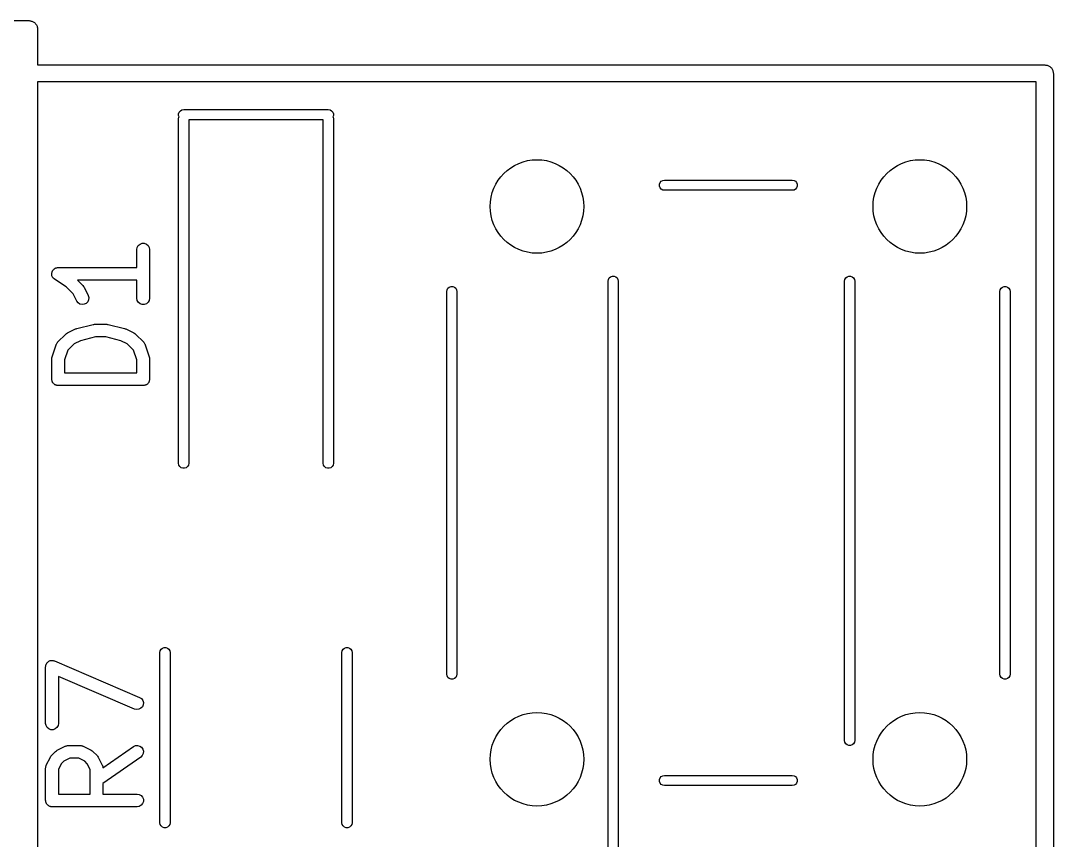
# Model space of a CAD drawing. Extents: x 10 to 287, y -200 to -10.
# Drawn here: x 107.09 to 119.23, y -46.75 to -37.11 of the extents above; entities that cross this region are included whole.
import ezdxf

# ---------------------------------------------------------------- set-up
doc = ezdxf.new("R2010")
doc.units = 0
doc.header["$MEASUREMENT"] = 0
doc.layers.add('BLACK', color=7, linetype='CONTINUOUS')

msp = doc.modelspace()

# ---------------------------------------------------------------- linework, layer by layer
at = {"layer": 'Black'}
for p, q in [((86.233, -37.111), (107.188, -37.111)), ((107.188, -37.111), (107.197, -37.1125)), ((107.197, -37.1125), (107.205, -37.1125)), ((107.205, -37.1125), (107.214, -37.1155)), ((107.214, -37.1155), (107.222, -37.117)), ((107.222, -37.117), (107.23, -37.1214)), ((107.23, -37.1214), (107.238, -37.1244)), ((107.238, -37.1244), (107.245, -37.13)), ((107.245, -37.13), (107.252, -37.1344)), ((107.252, -37.1344), (107.258, -37.1411)), ((107.258, -37.1411), (107.265, -37.1467)), ((107.265, -37.1467), (107.269, -37.1543)), ((107.269, -37.1543), (107.275, -37.161)), ((107.275, -37.161), (107.278, -37.1692)), ((107.278, -37.1692), (107.282, -37.1768)), ((107.282, -37.1768), (107.283, -37.1854)), ((107.283, -37.1854), (107.286, -37.1936)), ((107.286, -37.1936), (107.286, -37.2024)), ((107.286, -37.2024), (107.288, -37.211)), ((107.288, -37.211), (107.288, -37.6317)), ((107.288, -37.6317), (119.126, -37.6317)), ((119.126, -37.6317), (119.135, -37.6332)), ((119.135, -37.6332), (119.143, -37.6332)), ((119.143, -37.6332), (119.152, -37.6362)), ((119.152, -37.6362), (119.16, -37.6377)), ((119.16, -37.6377), (119.168, -37.6421)), ((119.168, -37.6421), (119.176, -37.6451)), ((119.176, -37.6451), (119.183, -37.6507)), ((119.183, -37.6507), (119.19, -37.6551)), ((119.19, -37.6551), (119.196, -37.6618)), ((119.196, -37.6618), (119.203, -37.6674)), ((119.203, -37.6674), (119.207, -37.675)), ((119.207, -37.675), (119.213, -37.6817)), ((119.213, -37.6817), (119.216, -37.6899)), ((119.216, -37.6899), (119.22, -37.6975)), ((119.22, -37.6975), (119.221, -37.7061)), ((119.221, -37.7061), (119.224, -37.7143)), ((119.224, -37.7143), (119.224, -37.7231)), ((119.224, -37.7231), (119.226, -37.7317)), ((119.226, -37.7317), (119.226, -51.8922)), ((107.288, -37.8317), (107.288, -51.7922)), ((119.026, -37.8317), (107.288, -37.8317)), ((119.026, -51.7922), (119.026, -37.8317)), ((108.946, -38.2058), (108.953, -38.1862)), ((108.946, -38.2266), (108.946, -38.2058)), ((108.951, -38.2412), (108.946, -38.2266)), ((108.953, -38.1862), (108.966, -38.1702)), ((108.966, -38.1702), (108.984, -38.1598)), ((108.984, -38.1598), (109.005, -38.1562)), ((109.005, -38.1562), (110.705, -38.1562)), ((110.705, -38.1562), (110.726, -38.1598)), ((110.726, -38.1598), (110.744, -38.1702)), ((110.744, -38.1702), (110.757, -38.1862)), ((110.757, -38.1862), (110.764, -38.2058)), ((110.764, -38.2266), (110.759, -38.2412)), ((110.764, -38.2058), (110.764, -38.2266)), ((108.945, -38.2662), (108.949, -38.2457)), ((108.945, -42.3162), (108.945, -38.2662)), ((108.949, -38.2457), (108.951, -38.2412)), ((110.645, -38.2762), (109.065, -38.2762)), ((109.065, -38.2762), (109.065, -42.3162)), ((110.645, -42.3162), (110.645, -38.2762)), ((110.759, -38.2412), (110.761, -38.2457)), ((110.761, -38.2457), (110.765, -38.2662)), ((110.765, -38.2662), (110.765, -42.3162)), ((114.598, -39.0358), (114.605, -39.0162)), ((114.598, -39.0566), (114.598, -39.0358)), ((114.605, -39.0762), (114.598, -39.0566)), ((114.605, -39.0162), (114.618, -39.0002)), ((114.618, -39.0922), (114.605, -39.0762)), ((114.618, -39.0002), (114.636, -38.9898)), ((114.636, -38.9898), (114.657, -38.9862)), ((114.657, -38.9862), (116.157, -38.9862)), ((116.157, -38.9862), (116.178, -38.9898)), ((116.178, -38.9898), (116.196, -39.0002)), ((116.196, -39.0002), (116.209, -39.0162)), ((116.209, -39.0762), (116.196, -39.0922)), ((116.209, -39.0162), (116.216, -39.0358)), ((116.216, -39.0566), (116.209, -39.0762)), ((116.216, -39.0358), (116.216, -39.0566)), ((114.636, -39.1026), (114.618, -39.0922)), ((114.657, -39.1062), (114.636, -39.1026)), ((116.157, -39.1062), (114.657, -39.1062)), ((116.178, -39.1026), (116.157, -39.1062)), ((116.196, -39.0922), (116.178, -39.1026)), ((108.454, -39.8035), (108.459, -39.7778)), ((108.454, -40.0142), (108.454, -39.8035)), ((108.459, -39.7778), (108.472, -39.7553)), ((108.472, -39.7553), (108.492, -39.7385)), ((108.492, -39.7385), (108.516, -39.7296)), ((108.516, -39.7296), (108.542, -39.7296)), ((108.542, -39.7296), (108.567, -39.7385)), ((108.567, -39.7385), (108.587, -39.7553)), ((108.587, -39.7553), (108.6, -39.7778)), ((108.6, -39.7778), (108.604, -39.8035)), ((108.604, -39.8035), (108.604, -40.3749)), ((107.463, -40.0556), (107.464, -40.0517)), ((107.464, -40.0517), (107.47, -40.0448)), ((107.47, -40.0448), (107.475, -40.0374)), ((107.475, -40.0374), (107.479, -40.0349)), ((107.479, -40.0349), (107.481, -40.0317)), ((107.481, -40.0317), (107.489, -40.0273)), ((107.489, -40.0273), (107.496, -40.022)), ((107.496, -40.022), (107.5, -40.0208)), ((107.5, -40.0208), (107.504, -40.0187)), ((107.504, -40.0187), (107.513, -40.0172)), ((107.513, -40.0172), (107.521, -40.0147)), ((107.521, -40.0147), (107.525, -40.0149)), ((107.525, -40.0149), (107.529, -40.0142)), ((107.529, -40.0142), (108.454, -40.0142)), ((107.455, -40.0844), (107.456, -40.0803)), ((107.456, -40.0933), (107.455, -40.0844)), ((107.456, -40.0762), (107.459, -40.0678)), ((107.456, -40.0803), (107.456, -40.0762)), ((107.456, -40.1022), (107.456, -40.0933)), ((107.457, -40.1061), (107.456, -40.1022)), ((107.457, -40.1103), (107.457, -40.1061)), ((107.461, -40.1183), (107.457, -40.1103)), ((107.459, -40.0678), (107.461, -40.0591)), ((107.461, -40.0591), (107.463, -40.0556)), ((107.464, -40.1267), (107.461, -40.1183)), ((107.467, -40.1299), (107.464, -40.1267)), ((107.469, -40.1336), (107.467, -40.1299)), ((107.475, -40.1398), (107.469, -40.1336)), ((107.481, -40.1467), (107.475, -40.1398)), ((107.485, -40.1487), (107.481, -40.1467)), ((107.488, -40.1516), (107.485, -40.1487)), ((107.624, -40.2427), (107.488, -40.1516)), ((108.454, -40.1642), (107.758, -40.1642)), ((107.758, -40.1642), (107.821, -40.2266)), ((108.454, -40.3749), (108.454, -40.1642)), ((113.993, -40.1752), (113.997, -40.1547)), ((113.997, -40.1547), (114.007, -40.1366)), ((114.007, -40.1366), (114.023, -40.1232)), ((114.023, -40.1232), (114.043, -40.1161)), ((114.043, -40.1161), (114.063, -40.1161)), ((114.063, -40.1161), (114.083, -40.1232)), ((114.083, -40.1232), (114.099, -40.1366)), ((114.099, -40.1366), (114.109, -40.1547)), ((114.109, -40.1547), (114.113, -40.1752)), ((116.773, -40.1752), (116.777, -40.1547)), ((116.777, -40.1547), (116.787, -40.1366)), ((116.787, -40.1366), (116.803, -40.1232)), ((116.803, -40.1232), (116.823, -40.1161)), ((116.823, -40.1161), (116.843, -40.1161)), ((116.843, -40.1161), (116.863, -40.1232)), ((116.863, -40.1232), (116.879, -40.1366)), ((116.879, -40.1366), (116.889, -40.1547)), ((116.889, -40.1547), (116.893, -40.1752)), ((107.706, -40.3241), (107.624, -40.2427)), ((107.821, -40.2266), (107.827, -40.2365)), ((107.827, -40.2365), (107.835, -40.2461)), ((107.835, -40.2461), (107.882, -40.3414)), ((112.097, -40.2962), (112.101, -40.2757)), ((112.101, -40.2757), (112.111, -40.2576)), ((112.111, -40.2576), (112.127, -40.2442)), ((112.127, -40.2442), (112.147, -40.2371)), ((112.147, -40.2371), (112.167, -40.2371)), ((112.167, -40.2371), (112.187, -40.2442)), ((112.187, -40.2442), (112.203, -40.2576)), ((112.203, -40.2576), (112.213, -40.2757)), ((112.213, -40.2757), (112.217, -40.2962)), ((113.993, -47.4852), (113.993, -40.1752)), ((114.113, -40.1752), (114.113, -47.4852)), ((116.773, -45.5752), (116.773, -40.1752)), ((116.893, -40.1752), (116.893, -45.5752)), ((118.597, -40.2962), (118.601, -40.2757)), ((118.601, -40.2757), (118.611, -40.2576)), ((118.611, -40.2576), (118.627, -40.2442)), ((118.627, -40.2442), (118.647, -40.2371)), ((118.647, -40.2371), (118.667, -40.2371)), ((118.667, -40.2371), (118.687, -40.2442)), ((118.687, -40.2442), (118.703, -40.2576)), ((118.703, -40.2576), (118.713, -40.2757)), ((118.713, -40.2757), (118.717, -40.2962)), ((107.748, -40.4085), (107.706, -40.3241)), ((107.764, -40.4294), (107.748, -40.4085)), ((107.878, -40.4162), (107.86, -40.4352)), ((107.888, -40.3923), (107.878, -40.4162)), ((107.882, -40.3414), (107.89, -40.3663)), ((107.89, -40.3663), (107.888, -40.3923)), ((108.459, -40.4006), (108.454, -40.3749)), ((108.472, -40.4231), (108.459, -40.4006)), ((108.6, -40.4006), (108.587, -40.4231)), ((108.604, -40.3749), (108.6, -40.4006)), ((112.097, -44.7962), (112.097, -40.2962)), ((112.217, -40.2962), (112.217, -44.7962)), ((118.597, -44.7962), (118.597, -40.2962)), ((118.717, -40.2962), (118.717, -44.7962)), ((107.785, -40.4437), (107.764, -40.4294)), ((107.811, -40.4498), (107.785, -40.4437)), ((107.836, -40.4468), (107.811, -40.4498)), ((107.86, -40.4352), (107.836, -40.4468)), ((108.492, -40.4399), (108.472, -40.4231)), ((108.516, -40.4488), (108.492, -40.4399)), ((108.542, -40.4488), (108.516, -40.4488)), ((108.567, -40.4399), (108.542, -40.4488)), ((108.587, -40.4231), (108.567, -40.4399)), ((107.639, -40.784), (107.734, -40.7364)), ((107.734, -40.7364), (107.742, -40.7341)), ((107.742, -40.7341), (107.749, -40.7307)), ((107.749, -40.7307), (107.94, -40.6831)), ((107.94, -40.6831), (107.949, -40.6825)), ((107.949, -40.6825), (107.958, -40.6809)), ((107.958, -40.6809), (108.101, -40.6809)), ((108.101, -40.6809), (108.11, -40.6825)), ((108.11, -40.6825), (108.119, -40.6831)), ((108.119, -40.6831), (108.309, -40.7307)), ((108.309, -40.7307), (108.317, -40.7341)), ((108.317, -40.7341), (108.325, -40.7364)), ((108.325, -40.7364), (108.42, -40.784)), ((107.514, -40.9074), (107.518, -40.8997)), ((107.518, -40.8997), (107.521, -40.8969)), ((107.521, -40.8969), (107.524, -40.8933)), ((107.524, -40.8933), (107.619, -40.7981)), ((107.619, -40.7981), (107.629, -40.7912)), ((107.629, -40.7912), (107.639, -40.784)), ((107.794, -40.8742), (107.717, -40.9127)), ((107.967, -40.8309), (107.794, -40.8742)), ((108.092, -40.8309), (107.967, -40.8309)), ((108.265, -40.8742), (108.092, -40.8309)), ((108.342, -40.9127), (108.265, -40.8742)), ((108.42, -40.784), (108.43, -40.7912)), ((108.43, -40.7912), (108.44, -40.7981)), ((108.44, -40.7981), (108.535, -40.8933)), ((108.535, -40.8933), (108.537, -40.8969)), ((108.537, -40.8969), (108.541, -40.8997)), ((108.541, -40.8997), (108.545, -40.9074)), ((107.458, -41.0655), (107.506, -40.9226)), ((107.506, -40.9226), (107.508, -40.9188)), ((107.508, -40.9188), (107.509, -40.9146)), ((107.509, -40.9146), (107.514, -40.9074)), ((107.643, -40.9869), (107.604, -41.1014)), ((107.717, -40.9127), (107.643, -40.9869)), ((108.416, -40.9869), (108.342, -40.9127)), ((108.454, -41.1014), (108.416, -40.9869)), ((108.545, -40.9074), (108.55, -40.9146)), ((108.55, -40.9146), (108.551, -40.9188)), ((108.551, -40.9188), (108.553, -40.9226)), ((108.553, -40.9226), (108.601, -41.0655)), ((107.454, -41.0892), (107.456, -41.0774)), ((107.454, -41.3273), (107.454, -41.0892)), ((107.456, -41.0774), (107.458, -41.0655)), ((107.604, -41.1014), (107.604, -41.2523)), ((108.454, -41.2523), (108.454, -41.1014)), ((108.601, -41.0655), (108.602, -41.0774)), ((108.602, -41.0774), (108.604, -41.0892)), ((108.604, -41.0892), (108.604, -41.3273)), ((107.604, -41.2523), (108.454, -41.2523)), ((107.456, -41.3338), (107.454, -41.3273)), ((107.456, -41.3403), (107.456, -41.3338)), ((107.458, -41.3465), (107.456, -41.3403)), ((107.459, -41.3529), (107.458, -41.3465)), ((107.462, -41.3586), (107.459, -41.3529)), ((107.464, -41.3648), (107.462, -41.3586)), ((107.469, -41.3698), (107.464, -41.3648)), ((107.472, -41.3755), (107.469, -41.3698)), ((107.477, -41.3797), (107.472, -41.3755)), ((107.481, -41.3847), (107.477, -41.3797)), ((107.487, -41.388), (107.481, -41.3847)), ((108.578, -41.3847), (108.572, -41.388)), ((108.582, -41.3797), (108.578, -41.3847)), ((108.587, -41.3755), (108.582, -41.3797)), ((108.59, -41.3698), (108.587, -41.3755)), ((108.594, -41.3648), (108.59, -41.3698)), ((108.597, -41.3586), (108.594, -41.3648)), ((108.6, -41.3529), (108.597, -41.3586)), ((108.601, -41.3465), (108.6, -41.3529)), ((108.603, -41.3403), (108.601, -41.3465)), ((108.604, -41.3273), (108.603, -41.3338)), ((108.603, -41.3338), (108.603, -41.3403)), ((107.492, -41.3922), (107.487, -41.388)), ((107.498, -41.3945), (107.492, -41.3922)), ((107.504, -41.3978), (107.498, -41.3945)), ((107.51, -41.3989), (107.504, -41.3978)), ((107.516, -41.4012), (107.51, -41.3989)), ((107.523, -41.4012), (107.516, -41.4012)), ((107.529, -41.4023), (107.523, -41.4012)), ((108.529, -41.4023), (107.529, -41.4023)), ((108.536, -41.4012), (108.529, -41.4023)), ((108.542, -41.4012), (108.536, -41.4012)), ((108.549, -41.3989), (108.542, -41.4012)), ((108.555, -41.3978), (108.549, -41.3989)), ((108.561, -41.3945), (108.555, -41.3978)), ((108.567, -41.3922), (108.561, -41.3945)), ((108.572, -41.388), (108.567, -41.3922)), ((108.949, -42.3367), (108.945, -42.3162)), ((108.959, -42.3548), (108.949, -42.3367)), ((108.975, -42.3682), (108.959, -42.3548)), ((109.051, -42.3548), (109.035, -42.3682)), ((109.061, -42.3367), (109.051, -42.3548)), ((109.065, -42.3162), (109.061, -42.3367)), ((110.649, -42.3367), (110.645, -42.3162)), ((110.659, -42.3548), (110.649, -42.3367)), ((110.675, -42.3682), (110.659, -42.3548)), ((110.751, -42.3548), (110.735, -42.3682)), ((110.761, -42.3367), (110.751, -42.3548)), ((110.765, -42.3162), (110.761, -42.3367)), ((108.995, -42.3753), (108.975, -42.3682)), ((109.015, -42.3753), (108.995, -42.3753)), ((109.035, -42.3682), (109.015, -42.3753)), ((110.695, -42.3753), (110.675, -42.3682)), ((110.715, -42.3753), (110.695, -42.3753)), ((110.735, -42.3682), (110.715, -42.3753)), ((108.725, -44.5422), (108.729, -44.5217)), ((108.725, -46.5422), (108.725, -44.5422)), ((108.729, -44.5217), (108.739, -44.5036)), ((108.739, -44.5036), (108.755, -44.4902)), ((108.755, -44.4902), (108.775, -44.4831)), ((108.775, -44.4831), (108.795, -44.4831)), ((108.795, -44.4831), (108.815, -44.4902)), ((108.815, -44.4902), (108.831, -44.5036)), ((108.831, -44.5036), (108.841, -44.5217)), ((108.841, -44.5217), (108.845, -44.5422)), ((108.845, -44.5422), (108.845, -46.5422)), ((110.865, -44.5422), (110.869, -44.5217)), ((110.865, -46.5422), (110.865, -44.5422)), ((110.869, -44.5217), (110.879, -44.5036)), ((110.879, -44.5036), (110.895, -44.4902)), ((110.895, -44.4902), (110.915, -44.4831)), ((110.915, -44.4831), (110.935, -44.4831)), ((110.935, -44.4831), (110.955, -44.4902)), ((110.955, -44.4902), (110.971, -44.5036)), ((110.971, -44.5036), (110.981, -44.5217)), ((110.981, -44.5217), (110.985, -44.5422)), ((110.985, -44.5422), (110.985, -46.5422)), ((107.398, -44.6645), (107.4, -44.6607)), ((107.4, -44.6607), (107.407, -44.6551)), ((107.407, -44.6551), (107.412, -44.6488)), ((107.412, -44.6488), (107.416, -44.6468)), ((107.416, -44.6468), (107.42, -44.6439)), ((107.42, -44.6439), (107.428, -44.641)), ((107.428, -44.641), (107.436, -44.6371)), ((107.436, -44.6371), (107.44, -44.6365)), ((107.44, -44.6365), (107.444, -44.635)), ((107.444, -44.635), (107.453, -44.635)), ((107.453, -44.635), (107.462, -44.634)), ((107.462, -44.634), (107.466, -44.635)), ((107.466, -44.635), (107.47, -44.635)), ((107.47, -44.635), (107.479, -44.638)), ((107.479, -44.638), (107.487, -44.6399)), ((107.487, -44.6399), (108.487, -45.0685)), ((107.382, -44.7089), (107.384, -44.7004)), ((107.382, -45.3755), (107.382, -44.7089)), ((107.384, -44.6917), (107.386, -44.6876)), ((107.384, -44.7004), (107.384, -44.6917)), ((107.386, -44.6876), (107.387, -44.6832)), ((107.387, -44.6832), (107.391, -44.6757)), ((107.391, -44.6757), (107.395, -44.6678)), ((107.395, -44.6678), (107.398, -44.6645)), ((108.428, -45.2064), (107.532, -44.8226)), ((107.532, -44.8226), (107.532, -45.3755)), ((112.101, -44.8167), (112.097, -44.7962)), ((112.111, -44.8348), (112.101, -44.8167)), ((112.127, -44.8482), (112.111, -44.8348)), ((112.147, -44.8553), (112.127, -44.8482)), ((112.167, -44.8553), (112.147, -44.8553)), ((112.187, -44.8482), (112.167, -44.8553)), ((112.203, -44.8348), (112.187, -44.8482)), ((112.213, -44.8167), (112.203, -44.8348)), ((112.217, -44.7962), (112.213, -44.8167)), ((118.601, -44.8167), (118.597, -44.7962)), ((118.611, -44.8348), (118.601, -44.8167)), ((118.627, -44.8482), (118.611, -44.8348)), ((118.647, -44.8553), (118.627, -44.8482)), ((118.667, -44.8553), (118.647, -44.8553)), ((118.687, -44.8482), (118.667, -44.8553)), ((118.703, -44.8348), (118.687, -44.8482)), ((118.713, -44.8167), (118.703, -44.8348)), ((118.717, -44.7962), (118.713, -44.8167)), ((108.487, -45.0685), (108.509, -45.0828)), ((108.509, -45.0828), (108.524, -45.1036)), ((108.524, -45.1036), (108.532, -45.1286)), ((108.532, -45.1286), (108.53, -45.1546)), ((108.453, -45.2123), (108.428, -45.2064)), ((108.479, -45.2092), (108.453, -45.2123)), ((108.502, -45.1975), (108.479, -45.2092)), ((108.52, -45.1785), (108.502, -45.1975)), ((108.53, -45.1546), (108.52, -45.1785)), ((107.387, -45.4012), (107.382, -45.3755)), ((107.532, -45.3755), (107.528, -45.4012)), ((107.4, -45.4237), (107.387, -45.4012)), ((107.42, -45.4405), (107.4, -45.4237)), ((107.444, -45.4494), (107.42, -45.4405)), ((107.47, -45.4494), (107.444, -45.4494)), ((107.495, -45.4405), (107.47, -45.4494)), ((107.515, -45.4237), (107.495, -45.4405)), ((107.528, -45.4012), (107.515, -45.4237)), ((107.631, -45.6369), (107.639, -45.6344)), ((107.639, -45.6344), (107.644, -45.6346)), ((107.644, -45.6346), (107.648, -45.6339)), ((107.648, -45.6339), (107.791, -45.6339)), ((107.791, -45.6339), (107.795, -45.6346)), ((107.795, -45.6346), (107.799, -45.6344)), ((107.799, -45.6344), (107.808, -45.6369)), ((108.438, -45.6364), (108.464, -45.6342)), ((108.464, -45.6342), (108.489, -45.6409)), ((116.777, -45.5957), (116.773, -45.5752)), ((116.787, -45.6138), (116.777, -45.5957)), ((116.803, -45.6272), (116.787, -45.6138)), ((116.823, -45.6343), (116.803, -45.6272)), ((116.843, -45.6343), (116.823, -45.6343)), ((116.863, -45.6272), (116.843, -45.6343)), ((116.879, -45.6138), (116.863, -45.6272)), ((116.889, -45.5957), (116.879, -45.6138)), ((116.893, -45.5752), (116.889, -45.5957)), ((107.445, -45.7609), (107.452, -45.7511)), ((107.452, -45.7511), (107.5, -45.7035)), ((107.5, -45.7035), (107.509, -45.6966)), ((107.509, -45.6966), (107.519, -45.6894)), ((107.519, -45.6894), (107.614, -45.6418)), ((107.614, -45.6418), (107.618, -45.6406)), ((107.618, -45.6406), (107.622, -45.6384)), ((107.622, -45.6384), (107.631, -45.6369)), ((107.808, -45.6369), (107.816, -45.6384)), ((107.816, -45.6384), (107.82, -45.6406)), ((107.82, -45.6406), (107.824, -45.6418)), ((107.824, -45.6418), (107.919, -45.6894)), ((107.919, -45.6894), (107.929, -45.6966)), ((107.929, -45.6966), (107.939, -45.7035)), ((107.939, -45.7035), (107.987, -45.7511)), ((107.987, -45.7511), (107.993, -45.7609)), ((108.056, -45.8983), (108.414, -45.6474)), ((108.414, -45.6474), (108.438, -45.6364)), ((108.489, -45.6409), (108.51, -45.6558)), ((108.519, -45.7519), (108.5, -45.7703)), ((108.51, -45.6558), (108.525, -45.6772)), ((108.53, -45.7283), (108.519, -45.7519)), ((108.525, -45.6772), (108.532, -45.7023)), ((108.532, -45.7023), (108.53, -45.7283)), ((107.385, -45.8823), (107.387, -45.8737)), ((107.387, -45.8737), (107.389, -45.8699)), ((107.389, -45.8699), (107.39, -45.8658)), ((107.39, -45.8658), (107.438, -45.7706)), ((107.438, -45.7706), (107.445, -45.7609)), ((107.567, -45.8485), (107.532, -45.917)), ((107.597, -45.8181), (107.567, -45.8485)), ((107.666, -45.7839), (107.597, -45.8181)), ((107.773, -45.7839), (107.666, -45.7839)), ((107.842, -45.8181), (107.773, -45.7839)), ((107.872, -45.8485), (107.842, -45.8181)), ((107.906, -45.917), (107.872, -45.8485)), ((107.993, -45.7609), (108.001, -45.7706)), ((108.001, -45.7706), (108.048, -45.8658)), ((108.048, -45.8658), (108.05, -45.8699)), ((108.05, -45.8699), (108.052, -45.8737)), ((108.052, -45.8737), (108.053, -45.8823)), ((108.5, -45.7703), (108.056, -46.0812)), ((107.382, -45.8993), (107.383, -45.8951)), ((107.382, -46.2803), (107.382, -45.8993)), ((107.383, -45.8908), (107.385, -45.8823)), ((107.383, -45.8951), (107.383, -45.8908)), ((107.532, -45.917), (107.532, -46.2053)), ((107.906, -46.2053), (107.906, -45.917)), ((108.053, -45.8823), (108.056, -45.8908)), ((108.056, -45.8908), (108.055, -45.8951)), ((108.055, -45.8951), (108.056, -45.8983)), ((114.618, -46.0002), (114.636, -45.9898)), ((114.636, -45.9898), (114.657, -45.9862)), ((114.657, -45.9862), (116.157, -45.9862)), ((116.157, -45.9862), (116.178, -45.9898)), ((116.178, -45.9898), (116.196, -46.0002)), ((108.056, -46.0812), (108.056, -46.2053)), ((114.598, -46.0358), (114.605, -46.0162)), ((114.598, -46.0566), (114.598, -46.0358)), ((114.605, -46.0762), (114.598, -46.0566)), ((114.605, -46.0162), (114.618, -46.0002)), ((114.618, -46.0922), (114.605, -46.0762)), ((114.636, -46.1026), (114.618, -46.0922)), ((114.657, -46.1062), (114.636, -46.1026)), ((116.157, -46.1062), (114.657, -46.1062)), ((116.178, -46.1026), (116.157, -46.1062)), ((116.196, -46.0922), (116.178, -46.1026)), ((116.196, -46.0002), (116.209, -46.0162)), ((116.209, -46.0762), (116.196, -46.0922)), ((116.209, -46.0162), (116.216, -46.0358)), ((116.216, -46.0566), (116.209, -46.0762)), ((116.216, -46.0358), (116.216, -46.0566)), ((107.532, -46.2053), (107.906, -46.2053)), ((108.056, -46.2053), (108.457, -46.2053)), ((108.457, -46.2053), (108.483, -46.2098)), ((108.483, -46.2098), (108.506, -46.2228)), ((108.506, -46.2228), (108.522, -46.2428)), ((107.384, -46.2868), (107.382, -46.2803)), ((107.384, -46.2933), (107.384, -46.2868)), ((107.386, -46.2995), (107.384, -46.2933)), ((107.387, -46.3059), (107.386, -46.2995)), ((107.39, -46.3116), (107.387, -46.3059)), ((107.392, -46.3178), (107.39, -46.3116)), ((107.397, -46.3228), (107.392, -46.3178)), ((107.4, -46.3285), (107.397, -46.3228)), ((107.405, -46.3327), (107.4, -46.3285)), ((107.409, -46.3377), (107.405, -46.3327)), ((107.415, -46.341), (107.409, -46.3377)), ((107.42, -46.3452), (107.415, -46.341)), ((107.426, -46.3475), (107.42, -46.3452)), ((107.432, -46.3508), (107.426, -46.3475)), ((107.438, -46.3519), (107.432, -46.3508)), ((107.444, -46.3542), (107.438, -46.3519)), ((107.451, -46.3542), (107.444, -46.3542)), ((107.457, -46.3553), (107.451, -46.3542)), ((108.457, -46.3553), (107.457, -46.3553)), ((108.483, -46.3508), (108.457, -46.3553)), ((108.506, -46.3377), (108.483, -46.3508)), ((108.522, -46.3178), (108.506, -46.3377)), ((108.522, -46.2428), (108.531, -46.2673)), ((108.531, -46.2933), (108.522, -46.3178)), ((108.531, -46.2673), (108.531, -46.2933)), ((108.729, -46.5627), (108.725, -46.5422)), ((108.739, -46.5808), (108.729, -46.5627)), ((108.755, -46.5942), (108.739, -46.5808)), ((108.775, -46.6013), (108.755, -46.5942)), ((108.795, -46.6013), (108.775, -46.6013)), ((108.815, -46.5942), (108.795, -46.6013)), ((108.831, -46.5808), (108.815, -46.5942)), ((108.841, -46.5627), (108.831, -46.5808)), ((108.845, -46.5422), (108.841, -46.5627)), ((110.869, -46.5627), (110.865, -46.5422)), ((110.879, -46.5808), (110.869, -46.5627)), ((110.895, -46.5942), (110.879, -46.5808)), ((110.915, -46.6013), (110.895, -46.5942)), ((110.935, -46.6013), (110.915, -46.6013)), ((110.955, -46.5942), (110.935, -46.6013)), ((110.971, -46.5808), (110.955, -46.5942)), ((110.981, -46.5627), (110.971, -46.5808)), ((110.985, -46.5422), (110.981, -46.5627))]:
    msp.add_line(p, q, dxfattribs=at)
for centre in [(113.157, -39.2962), (117.657, -39.2962), (113.157, -45.7962), (117.657, -45.7962)]:
    msp.add_circle(centre, 0.55, dxfattribs=at)

doc.saveas('drawing.dxf')
